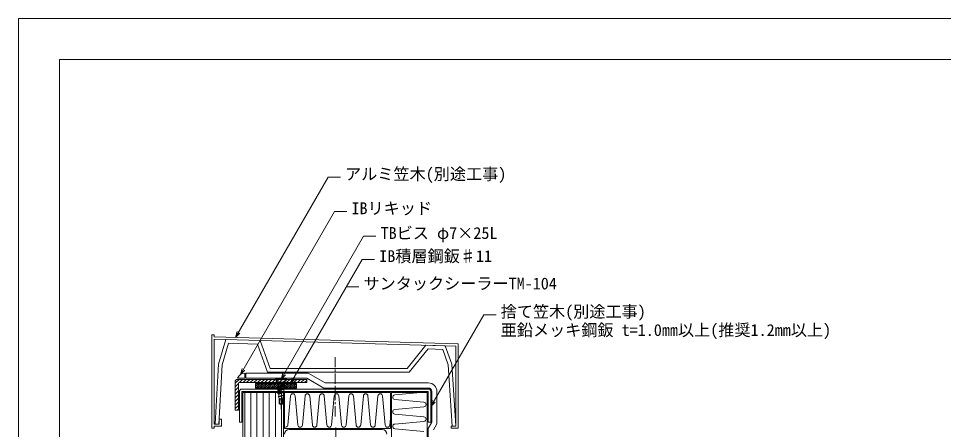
# Model space of a CAD drawing. Units: millimetres, scale not verified. Extents: x -840 to 840, y -594 to 594.
# Drawn here: x -840 to 63, y 193 to 594 of the extents above; entities that cross this region are included whole.
import ezdxf
from ezdxf.enums import TextEntityAlignment as Align

# ---------------------------------------------------------------- set-up
doc = ezdxf.new("R2010")
doc.units = ezdxf.units.MM
doc.header["$LTSCALE"] = 2
doc.linetypes.add('CHAIN1', pattern=[8, 5, -1, 1, -1])
for name, color, linetype, lineweight in [('0-0_鋼材(受け鋼鈑)', 7, 'Continuous', 9), ('0-1_断熱材', 4, 'Continuous', 9), ('0-2_部材(積層鋼板)', 4, 'Continuous', 9), ('0-4_寸法線', 7, 'Continuous', 9), ('0-5_輪郭線', 2, 'Continuous', 9), ('0-6_タイトル文字', 5, 'Continuous', 9), ('0-7_基準線(IBｼｰﾄ)', 4, 'Continuous', 9), ('0-9_部材(ﾋﾞｽ類)', 7, 'Continuous', 9), ('0-A_中心線', 2, 'CHAIN1', 9), ('0-B_図面枠', 7, 'Continuous', 9), ('0-F_IBリキッド', 7, 'Continuous', 9), ('1-2_鋼材(C型・H鋼ｅｔｃ)', 7, 'Continuous', 9), ('1-3_ブチルﾃｰﾌﾟ', 4, 'Continuous', 9), ('1-4_実線', 7, 'Continuous', 9)]:
    doc.layers.add(name, color=color, linetype=linetype, lineweight=lineweight)
doc.styles.add('ＭＳ ゴシック', font='')
doc.styles.get('ＭＳ ゴシック').set_extended_font_data('MS Gothic')

msp = doc.modelspace()

# ---------------------------------------------------------------- linework, layer by layer
at = {"layer": '0-0_鋼材(受け鋼鈑)'}
msp.add_line((-440.057, 232.646), (-622.057, 232.646), dxfattribs=at)
for points in [[(-624.457, 230.246), (-624.457, 200.246), (-622.057, 200.246)], [(-622.057, 200.246), (-622.057, 230.246), (-440.057, 230.246), (-440.057, 200.246), (-437.657, 200.246), (-437.657, 230.246)]]:
    msp.add_lwpolyline(points, dxfattribs=at)
for centre, start, end in [((-622.057, 230.246), 90, 180), ((-440.057, 230.246), 0, 90)]:
    msp.add_arc(centre, 2.4, start, end, dxfattribs=at)
at = {"layer": '0-1_断熱材', "color": 7}
for p, q in [((-621.057, -486.754), (-621.057, 229.246)), ((-621.057, 229.246), (-581.457, 229.246)), ((-581.457, -486.754), (-581.457, 229.246)), ((-476.057, -129.454), (-476.057, 229.246))]:
    msp.add_line(p, q, dxfattribs=at)
at = {"layer": '0-1_断熱材'}
for p, q in [((-619.257, -486.754), (-619.257, 229.246)), ((-613.257, -486.754), (-613.257, 229.246)), ((-607.257, -486.754), (-607.257, 229.246)), ((-601.257, -486.754), (-601.257, 229.246)), ((-595.257, -486.754), (-595.257, 229.246)), ((-589.257, -486.754), (-589.257, 229.246)), ((-583.257, -486.754), (-583.257, 229.246)), ((-574.534, 225.98), (-577.135, 197.511)), ((-570.027, 225.98), (-567.427, 197.511)), ((-560.319, 225.98), (-562.92, 197.511)), ((-555.812, 225.98), (-553.212, 197.511)), ((-546.105, 225.98), (-548.705, 197.511)), ((-541.598, 225.98), (-538.997, 197.511)), ((-531.89, 225.98), (-534.49, 197.511)), ((-527.383, 225.98), (-524.783, 197.511)), ((-517.675, 225.98), (-520.276, 197.511)), ((-513.168, 225.98), (-510.568, 197.511)), ((-503.46, 225.98), (-506.061, 197.511)), ((-498.954, 225.98), (-496.353, 197.511)), ((-489.246, 225.98), (-491.846, 197.511)), ((-484.739, 225.98), (-482.138, 197.511)), ((-447.61, 229.246), (-472.792, 226.945)), ((-444.323, 219.838), (-472.792, 222.438)), ((-444.323, 215.331), (-472.792, 212.731)), ((-444.323, 205.623), (-472.792, 208.224)), ((-477.057, 203.795), (-477.631, 197.511)), ((-444.323, 201.116), (-472.792, 198.516)), ((-444.323, 191.409), (-472.792, 194.009))]:
    msp.add_line(p, q, dxfattribs=at)
at = {"layer": '0-1_断熱材', "color": 7}
msp.add_lwpolyline([(-580.457, 229.246), (-477.057, 229.246), (-477.057, 194.246), (-580.457, 194.246)], close=True, dxfattribs=at)
msp.add_lwpolyline([(-476.057, 229.246), (-441.057, 229.246), (-441.057, -233.754), (-476.057, -233.754)], dxfattribs=at)
at = {"layer": '0-1_断熱材'}
for centre, start, end in [((-572.281, 225.769), 5.35135, 174.64865), ((-558.066, 225.769), 5.35135, 174.64865), ((-543.851, 225.769), 5.35135, 174.64865), ((-529.636, 225.769), 5.35135, 174.64865), ((-515.422, 225.769), 5.35135, 174.64865), ((-501.207, 225.769), 5.35135, 174.64865), ((-486.992, 225.769), 5.35135, 174.64865), ((-472.581, 224.692), 95.35135, 264.64865), ((-444.534, 217.585), 275.35135, 84.64865), ((-472.581, 210.477), 95.35135, 264.64865), ((-444.534, 203.37), 275.35135, 84.64865), ((-579.388, 197.722), 241.80374, 354.64865), ((-565.173, 197.722), 185.35135, 354.64865), ((-550.959, 197.722), 185.35135, 354.64865), ((-536.744, 197.722), 185.35135, 354.64865), ((-522.529, 197.722), 185.35135, 354.64865), ((-508.314, 197.722), 185.35135, 354.64865), ((-494.1, 197.722), 185.35135, 354.64865), ((-479.885, 197.722), 185.35135, 354.64865), ((-472.581, 196.262), 95.35135, 264.64865)]:
    msp.add_arc(centre, 2.263, start, end, dxfattribs=at)
at = {"layer": '0-2_部材(積層鋼板)'}
for p, q in [((-628.624, 238.323), (-624.802, 242.146)), ((-628.624, 234.788), (-625.457, 237.955)), ((-624.433, 238.979), (-621.266, 242.146)), ((-620.898, 238.979), (-617.731, 242.146)), ((-617.362, 238.979), (-614.195, 242.146)), ((-613.826, 238.979), (-610.66, 242.146)), ((-610.291, 238.979), (-607.124, 242.146)), ((-606.755, 238.979), (-603.589, 242.146)), ((-603.22, 238.979), (-600.053, 242.146)), ((-599.684, 238.979), (-596.518, 242.146)), ((-596.149, 238.979), (-592.982, 242.146)), ((-592.613, 238.979), (-589.447, 242.146)), ((-589.078, 238.979), (-585.911, 242.146)), ((-582.007, 238.979), (-578.84, 242.146)), ((-578.471, 238.979), (-575.304, 242.146)), ((-574.936, 238.979), (-571.769, 242.146)), ((-571.4, 238.979), (-568.233, 242.146)), ((-567.865, 238.979), (-564.698, 242.146)), ((-564.329, 238.979), (-561.162, 242.146)), ((-560.793, 238.979), (-558.624, 241.148)), ((-628.624, 231.252), (-625.457, 234.419)), ((-628.624, 227.717), (-625.457, 230.884)), ((-628.624, 224.181), (-625.457, 227.348)), ((-628.624, 220.646), (-625.457, 223.812)), ((-628.624, 217.11), (-625.457, 220.277)), ((-628.624, 213.575), (-625.457, 216.741)), ((-626.518, 212.146), (-625.457, 213.206))]:
    msp.add_line(p, q, dxfattribs=at)
at = {"layer": '0-2_部材(積層鋼板)', "color": 7}
for p, q in [((-628.624, 239.646), (-628.624, 212.146)), ((-558.624, 242.146), (-626.124, 242.146)), ((-625.457, 238.229), (-625.457, 212.146)), ((-558.624, 238.979), (-624.707, 238.979)), ((-558.624, 242.146), (-558.624, 238.979)), ((-628.624, 212.146), (-625.457, 212.146))]:
    msp.add_line(p, q, dxfattribs=at)
at = {"layer": '0-2_部材(積層鋼板)'}
msp.add_lwpolyline([(-585.542, 238.979), (-583.624, 240.897), (-582.376, 242.146)], dxfattribs=at)
at = {"layer": '0-2_部材(積層鋼板)', "color": 7}
for centre, radius in [((-626.124, 239.646), 2.5), ((-624.707, 238.229), 0.75)]:
    msp.add_arc(centre, radius, 90, 180, dxfattribs=at)
at = {"layer": '0-4_寸法線'}
msp.add_line((-519.916, 332.448), (-507.916, 332.448), dxfattribs=at)
for points in [[(-628.113, 282.877), (-537.849, 439.22), (-525.849, 439.22)], [(-623.425, 246.767), (-531.612, 405.795), (-519.612, 405.795)], [(-583.624, 242.306), (-503.179, 381.642), (-491.179, 381.642)], [(-574.457, 237.979), (-504.519, 359.117), (-492.519, 359.117)], [(-437.657, 215.556), (-385.99, 305.047), (-373.99, 305.047)], [(-623.87, 287.119), (-628.113, 282.877), (-626.56, 288.672)], [(-619.183, 251.01), (-623.425, 246.767), (-621.872, 252.563)], [(-579.381, 246.549), (-583.624, 242.306), (-582.071, 248.102)], [(-570.215, 242.222), (-574.457, 237.979), (-572.905, 243.775)], [(-433.415, 219.799), (-437.657, 215.556), (-436.105, 221.352)]]:
    msp.add_lwpolyline(points, dxfattribs=at)
at = {"layer": '0-5_輪郭線'}
msp.add_lwpolyline([(800, 554), (-800, 554), (-800, -554), (800, -554)], close=True, dxfattribs=at)
at = {"layer": '0-7_基準線(IBｼｰﾄ)', "color": 7}
for p, q in [((-618.124, 248.146), (-557.284, 248.146)), ((-618.124, 243.146), (-618.124, 248.146)), ((-557.284, 248.146), (-540.83, 238.646)), ((-618.124, 243.146), (-558.624, 243.146)), ((-558.624, 243.146), (-542.17, 233.646)), ((-440.057, 238.646), (-540.83, 238.646)), ((-440.057, 233.646), (-542.17, 233.646)), ((-436.657, 200.246), (-436.657, 230.246)), ((-431.657, 198.906), (-431.657, 230.246)), ((-436.657, 200.246), (-440.057, 194.357)), ((-431.657, 198.906), (-435.057, 193.017)), ((-440.057, -212.583), (-440.057, 194.357))]:
    msp.add_line(p, q, dxfattribs=at)
for radius in [8.4, 3.4]:
    msp.add_arc((-440.057, 230.246), radius, 0, 90, dxfattribs=at)
at = {"layer": '0-9_部材(ﾋﾞｽ類)'}
for p, q in [((-589.138, 242.306), (-578.11, 242.306)), ((-589.138, 242.306), (-589.138, 242.146)), ((-589.138, 242.146), (-578.11, 242.146)), ((-586.39, 239.398), (-589.138, 242.146)), ((-586.39, 239.398), (-580.858, 239.398)), ((-586.39, 239.398), (-586.39, 238.191)), ((-586.39, 238.191), (-580.858, 238.191)), ((-586.13, 234.751), (-586.13, 237.867)), ((-586.124, 238.1), (-586.124, 238.191)), ((-585.17, 238.101), (-585.15, 238.101)), ((-585.17, 238.014), (-585.15, 238.014)), ((-581.13, 236.277), (-581.13, 238.191)), ((-581.124, 233.181), (-581.124, 235.451)), ((-580.858, 239.398), (-578.11, 242.146)), ((-580.858, 239.398), (-580.858, 238.191)), ((-578.11, 242.306), (-578.11, 242.146)), ((-586.124, 231.657), (-586.124, 233.953)), ((-586.124, 228.594), (-586.124, 230.859)), ((-586.002, 227.73), (-585.864, 225.53)), ((-586.002, 225.475), (-581.164, 226.988)), ((-580.449, 226.988), (-586.002, 225.475)), ((-581.164, 226.493), (-586.002, 225.173)), ((-581.303, 226.446), (-581.447, 224.251)), ((-581.164, 229.27), (-581.247, 226.988)), ((-580.449, 226.988), (-581.164, 226.988)), ((-580.449, 226.988), (-581.164, 226.493)), ((-581.124, 230.119), (-581.124, 232.356)), ((-586.497, 225.475), (-586.002, 225.475)), ((-586.002, 222.795), (-585.864, 222.795)), ((-585.864, 225.173), (-585.698, 222.865)), ((-580.944, 224.335), (-585.864, 222.795)), ((-581.302, 224.115), (-585.864, 222.658)), ((-585.434, 222.308), (-585.699, 222.725)), ((-585.214, 218.81), (-585.599, 218.325)), ((-583.624, 217.308), (-585.599, 218.325)), ((-585.214, 218.81), (-585.214, 222.308)), ((-583.574, 217.333), (-585.214, 218.81)), ((-583.624, 222.308), (-582.829, 223.628)), ((-583.624, 217.308), (-583.624, 222.308)), ((-583.624, 217.308), (-581.567, 218.325)), ((-583.623, 217.374), (-581.869, 218.628)), ((-583.25, 222.929), (-581.869, 222.929)), ((-581.869, 218.628), (-581.869, 222.929)), ((-581.567, 218.325), (-581.869, 218.628)), ((-581.714, 222.308), (-581.447, 224.057)), ((-580.944, 224.335), (-581.302, 224.115)), ((-580.944, 224.335), (-581.247, 224.335))]:
    msp.add_line(p, q, dxfattribs=at)
for points in [[(-579.927, 236.143), (-581.164, 236.281), (-586.002, 234.768), (-587.322, 234.592), (-586.002, 233.888), (-581.164, 235.428)], [(-579.927, 233.048), (-581.164, 233.186), (-586.002, 231.673), (-587.322, 231.497), (-586.002, 230.793), (-581.164, 232.333)], [(-579.927, 229.985), (-581.164, 230.123), (-586.002, 228.61), (-587.322, 228.434), (-586.002, 227.73), (-581.164, 229.27)]]:
    msp.add_lwpolyline(points, close=True, dxfattribs=at)
for points in [[(-580.169, 236.17), (-581.111, 236.056), (-581.44, 236.001), (-581.768, 235.939), (-582.097, 235.869), (-582.424, 235.793), (-582.75, 235.709), (-583.076, 235.619), (-583.4, 235.523), (-583.723, 235.422), (-584.045, 235.315), (-584.223, 235.247), (-584.406, 235.18), (-584.592, 235.112), (-584.782, 235.045), (-584.976, 234.977), (-585.175, 234.91), (-585.377, 234.842), (-585.584, 234.775), (-585.796, 234.707), (-586.013, 234.64), (-586.141, 234.616), (-586.269, 234.596), (-586.398, 234.578), (-586.528, 234.564), (-586.657, 234.552), (-586.785, 234.542), (-586.912, 234.535), (-587.037, 234.531), (-587.159, 234.528), (-587.201, 234.528)], [(-579.927, 236.143), (-581.119, 235.99), (-581.453, 235.93), (-581.786, 235.863), (-582.117, 235.789), (-582.445, 235.71), (-582.771, 235.625), (-583.094, 235.534), (-583.414, 235.437), (-583.731, 235.336), (-584.045, 235.228), (-584.223, 235.161), (-584.406, 235.093), (-584.592, 235.026), (-584.782, 234.958), (-584.976, 234.891), (-585.175, 234.823), (-585.377, 234.756), (-585.584, 234.688), (-585.796, 234.621), (-586.013, 234.553), (-586.125, 234.537), (-586.242, 234.523), (-586.363, 234.51), (-586.487, 234.498), (-586.614, 234.487), (-586.744, 234.476), (-586.876, 234.467), (-587.01, 234.458), (-587.064, 234.455)], [(-585.444, 238.191), (-586.479, 238.053), (-585.158, 237.349), (-582.514, 238.191)], [(-585.17, 238.101), (-585.298, 238.077), (-585.426, 238.056), (-585.555, 238.039), (-585.685, 238.025), (-585.814, 238.013), (-585.942, 238.003), (-586.069, 237.996), (-586.194, 237.992), (-586.316, 237.989), (-586.358, 237.989)], [(-585.17, 238.014), (-585.282, 237.998), (-585.399, 237.984), (-585.52, 237.971), (-585.644, 237.959), (-585.771, 237.948), (-585.901, 237.937), (-586.033, 237.928), (-586.167, 237.919), (-586.221, 237.916)], [(-584.882, 238.191), (-584.953, 238.168), (-585.17, 238.101), (-585.15, 238.101)], [(-584.614, 238.191), (-584.741, 238.149), (-584.953, 238.082), (-585.17, 238.014), (-585.15, 238.014)], [(-580.169, 233.075), (-581.111, 232.961), (-581.44, 232.907), (-581.768, 232.844), (-582.097, 232.775), (-582.424, 232.698), (-582.75, 232.614), (-583.076, 232.525), (-583.4, 232.429), (-583.723, 232.327), (-584.045, 232.22), (-584.223, 232.152), (-584.406, 232.085), (-584.592, 232.017), (-584.782, 231.95), (-584.976, 231.882), (-585.175, 231.815), (-585.377, 231.747), (-585.584, 231.68), (-585.796, 231.612), (-586.013, 231.545), (-586.141, 231.521), (-586.269, 231.501), (-586.398, 231.483), (-586.528, 231.469), (-586.657, 231.457), (-586.785, 231.448), (-586.912, 231.441), (-587.037, 231.436), (-587.159, 231.433), (-587.201, 231.433)], [(-580.169, 230.012), (-581.111, 229.898), (-581.44, 229.844), (-581.768, 229.782), (-582.097, 229.712), (-582.424, 229.635), (-582.75, 229.552), (-583.076, 229.462), (-583.4, 229.366), (-583.723, 229.264), (-584.045, 229.157), (-584.223, 229.09), (-584.406, 229.022), (-584.592, 228.955), (-584.782, 228.887), (-584.976, 228.82), (-585.175, 228.752), (-585.377, 228.685), (-585.584, 228.617), (-585.796, 228.55), (-586.013, 228.482), (-586.141, 228.458), (-586.269, 228.438), (-586.398, 228.421), (-586.528, 228.406), (-586.657, 228.394), (-586.785, 228.385), (-586.912, 228.378), (-587.037, 228.373), (-587.159, 228.37), (-587.201, 228.37)], [(-579.927, 233.048), (-581.119, 232.895), (-581.453, 232.835), (-581.786, 232.768), (-582.117, 232.695), (-582.445, 232.615), (-582.771, 232.53), (-583.094, 232.439), (-583.414, 232.343), (-583.731, 232.241), (-584.045, 232.134), (-584.223, 232.066), (-584.406, 231.999), (-584.592, 231.931), (-584.782, 231.864), (-584.976, 231.796), (-585.175, 231.729), (-585.377, 231.661), (-585.584, 231.594), (-585.796, 231.526), (-586.013, 231.459), (-586.125, 231.443), (-586.242, 231.428), (-586.363, 231.415), (-586.487, 231.403), (-586.614, 231.392), (-586.744, 231.382), (-586.876, 231.372), (-587.01, 231.363), (-587.064, 231.36)], [(-579.927, 229.985), (-581.119, 229.833), (-581.453, 229.772), (-581.786, 229.705), (-582.117, 229.632), (-582.445, 229.552), (-582.771, 229.467), (-583.094, 229.376), (-583.414, 229.28), (-583.731, 229.178), (-584.045, 229.071), (-584.223, 229.003), (-584.406, 228.936), (-584.592, 228.868), (-584.782, 228.801), (-584.976, 228.733), (-585.175, 228.666), (-585.377, 228.598), (-585.584, 228.531), (-585.796, 228.463), (-586.013, 228.396), (-586.125, 228.38), (-586.242, 228.365), (-586.363, 228.352), (-586.487, 228.34), (-586.614, 228.329), (-586.744, 228.319), (-586.876, 228.309), (-587.01, 228.3), (-587.064, 228.297)], [(-586.002, 225.475), (-586.497, 225.475), (-586.002, 225.173)], [(-581.247, 224.335), (-585.864, 222.795), (-586.002, 222.795), (-585.864, 222.658)], [(-585.599, 218.325), (-585.599, 222.308), (-581.567, 222.308), (-581.567, 218.325)], [(-583.624, 217.378), (-582.309, 219.162), (-582.309, 222.308)]]:
    msp.add_lwpolyline(points, dxfattribs=at)
at = {"layer": '0-A_中心線'}
for p, q in [((-531.057, 205.857), (-531.057, 265.253)), ((-583.624, 212.948), (-583.624, 243.87)), ((-530.457, 195.246), (-530.457, 141.246))]:
    msp.add_line(p, q, dxfattribs=at)
at = {"layer": '0-B_図面枠'}
msp.add_lwpolyline([(840, -594), (840, 594), (-840, 594), (-840, -594)], close=True, dxfattribs=at)
at = {"layer": '0-F_IBリキッド'}
for q in [(-619.124, 248.146), (-626.124, 243.146)]:
    msp.add_line((-619.124, 243.146), q, dxfattribs=at)
msp.add_arc((-619.124, 240.746), 7.4, 90, 161.07536, dxfattribs=at)
at = {"layer": '1-2_鋼材(C型・H鋼ｅｔｃ)'}
msp.add_line((-485.057, 193.246), (-575.857, 193.246), dxfattribs=at)
for centre, start, end in [((-575.857, 188.646), 90, 180), ((-485.057, 188.646), 0, 90)]:
    msp.add_arc(centre, 4.6, start, end, dxfattribs=at)
at = {"layer": '1-3_ブチルﾃｰﾌﾟ'}
for p, q in [((-608.624, 236.935), (-607.58, 237.979)), ((-608.624, 235.168), (-605.813, 237.979)), ((-608.378, 233.646), (-604.045, 237.979)), ((-606.61, 233.646), (-602.277, 237.979)), ((-604.843, 233.646), (-600.509, 237.979)), ((-603.075, 233.646), (-598.742, 237.979)), ((-601.307, 233.646), (-596.974, 237.979)), ((-599.539, 233.646), (-595.206, 237.979)), ((-597.772, 233.646), (-593.438, 237.979)), ((-596.004, 233.646), (-591.671, 237.979)), ((-594.236, 233.646), (-589.903, 237.979)), ((-592.468, 233.646), (-588.135, 237.979)), ((-590.701, 233.646), (-586.367, 237.979)), ((-588.933, 233.646), (-584.599, 237.979)), ((-587.165, 233.646), (-582.832, 237.979)), ((-585.397, 233.646), (-581.064, 237.979)), ((-583.629, 233.646), (-579.296, 237.979)), ((-581.862, 233.646), (-577.528, 237.979)), ((-580.094, 233.646), (-575.761, 237.979)), ((-578.326, 233.646), (-573.993, 237.979)), ((-576.558, 233.646), (-572.225, 237.979)), ((-574.791, 233.646), (-570.457, 237.979)), ((-573.023, 233.646), (-568.69, 237.979)), ((-571.255, 233.646), (-568.624, 236.277)), ((-569.487, 233.646), (-568.624, 234.509))]:
    msp.add_line(p, q, dxfattribs=at)
at = {"layer": '1-3_ブチルﾃｰﾌﾟ', "color": 7}
msp.add_lwpolyline([(-608.624, 233.646), (-568.624, 233.646), (-568.624, 237.979), (-608.624, 237.979)], close=True, dxfattribs=at)
at = {"layer": '1-4_実線'}
msp.add_lwpolyline([(-417.833, 194.542), (-410.849, 194.542), (-410.849, 276.721), (-648.975, 283.468), (-648.975, 285.489), (-651.266, 285.489), (-651.266, 194.542), (-648.975, 194.542), (-648.975, 196.563), (-641.833, 196.563), (-641.833, 203.301), (-644.124, 203.301), (-644.124, 198.585), (-648.975, 198.585), (-648.975, 281.176), (-413.139, 274.507), (-413.139, 230.251), (-413.139, 196.429), (-417.833, 196.429)], close=True, dxfattribs=at)
msp.add_lwpolyline([(-644.47, 198.585), (-641.383, 256.251), (-635.095, 277.282), (-606.853, 276.485), (-597.126, 249.146), (-458.599, 249.146), (-440.286, 271.772), (-425.975, 271.368), (-420.708, 256.184), (-416.664, 196.527), (-413.179, 196.852), (-417.263, 256.931), (-423.461, 274.799), (-442.417, 275.335), (-460.762, 252.646), (-594.354, 252.646), (-604.196, 279.909), (-637.676, 280.856), (-644.852, 256.931), (-647.975, 198.585)], dxfattribs=at)

# ---------------------------------------------------------------- texts
at = {"layer": '0-6_タイトル文字', "color": 7, "style": 'ＭＳ ゴシック'}
for s, p in [('アルミ笠木(別途工事)', (-521.309, 433.161)), ('IBリキッド', (-515.071, 399.736)), ('TBビス φ7×25L', (-486.639, 375.583)), ('IB積層鋼鈑♯11', (-487.979, 353.058)), ('サンタックシーラーTM-104', (-503.375, 326.389)), ('捨て笠木(別途工事)', (-369.45, 298.988)), ('亜鉛メッキ鋼鈑 t=1.0㎜以上(推奨1.2㎜以上)', (-369.45, 280.988))]:
    msp.add_text(s, height=11.54, dxfattribs=at).set_placement(p, align=Align.BOTTOM_LEFT)

doc.saveas('drawing.dxf')
